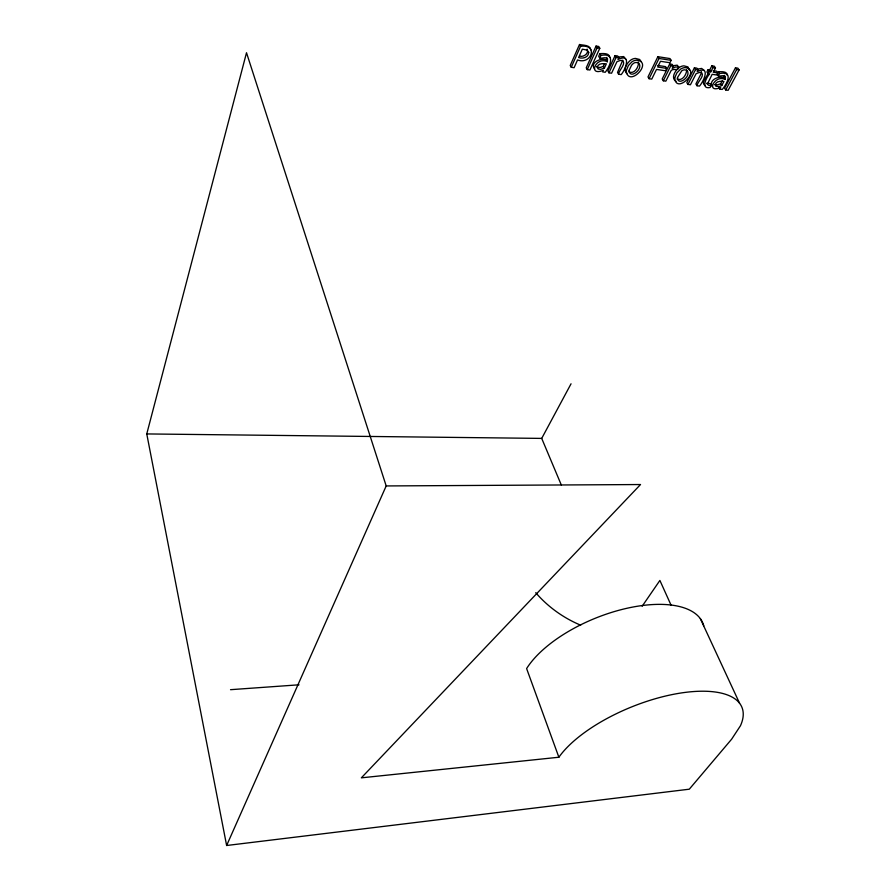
<?xml version="1.0" encoding="UTF-8"?>
<svg xmlns="http://www.w3.org/2000/svg" width="890" height="890" viewBox="0 0 890 890"><rect width="100%" height="100%" fill="white"/><g stroke="black" fill="none" stroke-linecap="round" stroke-linejoin="round"><path stroke-width="1.33" d="M622.744 60.209L617.527 72.446L618.583 74.226L621.187 74.615C626.026 68.875 631.589 52.977 617.983 59.519L618.784 57.794L617.716 56.003L615.079 55.603L607.915 71.022L608.96 72.824L611.586 73.203L616.948 61.721L619.618 60.687A5.362 3.961 -35.2 0 1 622.744 60.676C626.182 64.358 618.706 70.299 618.583 74.226M226.627 845.5L146.761 433.931L246.508 52.733L386.193 485.94L226.627 845.5L689.294 789.196L731.625 739.201L740.435 725.784A102.172 41.763 -22 0 0 677.635 693.544A102.172 41.763 -22 0 0 558.875 757.234L361.351 777.838L640.522 484.538L386.193 485.94M579.512 44.5L570.234 65.471L571.247 67.284L574.095 67.707L577.543 59.953C591.272 65.181 598.803 43.922 580.547 46.302L579.512 44.5C583.228 45.435 590.07 44.689 590.882 49.862M571.247 67.284L580.547 46.302M596.055 46.057L586.221 67.829L587.244 69.631L589.914 70.021L599.793 48.271L598.748 46.48L596.055 46.057L597.101 47.86L599.793 48.271M587.244 69.631L597.101 47.86M599.727 58.106L600.95 55.425C615.001 52.644 611.119 64.636 605.256 72.279L602.63 71.89L603.387 70.254C587.433 76.929 595.777 55.992 607.314 61.744L607.558 58.729C605.033 55.87 599.793 60.464 598.681 56.304L599.904 53.634C603.175 53.511 609.416 52.877 609.806 57.405M596.4 66.516L598.325 67.518L600.839 67.329L603.331 66.305L604.321 64.169M607.314 61.744L606.268 59.942L606.791 57.372M604.377 68.107L606.357 63.824C603.142 63.49 597.902 63.112 597.246 67.395L598.147 68.964L600.616 69.364L604.377 68.107L603.331 66.305M608.96 72.824L616.136 57.394L615.079 55.603M666.699 68.397L657.688 67.028L660.502 61.288L669.925 62.745L671.127 60.342L670.003 58.573L657.877 56.682L647.987 76.929L649.077 78.709L651.758 79.099L656.52 69.42L665.52 70.777L666.699 68.397L665.598 66.628L657.877 65.448M649.077 78.709L658.989 58.462L657.877 56.682M678.736 67.05L675.499 67.017L672.206 68.385L673.33 66.138L672.217 64.369L669.681 63.98L662.205 79.021L663.306 80.79L665.831 81.168L671.149 70.521C673.608 67.829 678.358 71.778 678.736 67.05L677.212 65.159L672.918 65.771M663.306 80.79L670.793 65.749L669.681 63.98M694.434 67.773L686.824 82.648L687.937 84.405L690.418 84.773L696.114 73.703L698.706 72.691A5.262 3.693 -36.5 0 1 701.665 72.668C704.735 76.395 697.27 81.902 697.004 85.74L699.473 86.096C704.068 80.957 710.721 65.193 697.204 71.578L698.06 69.91L696.926 68.163L694.434 67.773L695.568 69.531L698.06 69.91M687.937 84.405L695.568 69.531M709.642 70.11L711.866 65.827L713.024 67.562L710.787 71.856L709.642 70.11L707.973 69.854L706.894 71.934L708.028 73.681L709.697 73.937C706.438 77.085 700.341 89.512 710.087 87.52L711.255 85.307L710.12 83.56L706.549 83.293M707.951 73.358C707.506 76.507 700.23 82.826 705.125 85.585M708.028 73.681L709.119 71.6L707.973 69.854M711.866 65.827L714.336 66.205L715.482 67.951L713.246 72.235L717.763 72.924L716.617 71.178L713.224 70.666M727.319 75.327C727.319 71.067 721.356 71.656 718.419 71.801L716.673 74.994L712.156 74.315L707.327 84.25L708.896 85.462L711.255 85.307M719.877 89.1L720.7 87.543C705.392 93.806 714.748 74.148 724.994 79.477L725.45 76.629C723.514 73.903 715.371 78.654 719.576 73.547C733.427 70.877 727.608 82.881 722.279 89.445L719.877 89.1L718.742 87.353M714.803 84.606L717.062 84.973L720.644 83.771L722.257 80.723M724.994 79.477L723.837 77.742L724.516 75.305M721.79 85.507L723.948 81.446C720.833 81.101 716.083 80.934 715.237 84.873L715.949 86.352L719.387 86.486L721.79 85.507L720.644 83.771M735.485 67.796L724.582 88.21L725.717 89.957L728.131 90.302L739.089 69.91L737.91 68.174L735.485 67.796L736.664 69.531L739.089 69.91M725.717 89.957L736.664 69.531M561.301 484.961L541.71 438.403L571.046 383.79M642.157 606.235L659.89 580.436L671.171 605.411M697.627 69.109L701.609 68.43L704.257 70.399M618.517 56.993L623.723 56.571L625.748 59.285M230.532 689.683L299.007 684.799M146.761 433.931L541.71 438.403M723.837 77.742C718.708 75.516 708.206 80.356 712.334 86.486M606.268 59.942C600.828 57.361 589.525 62.812 594.598 69.131M579.524 56.059C583.506 57.572 589.28 53.322 587.133 49.128M616.136 57.394L618.784 57.794M670.793 65.749L673.33 66.138M709.119 71.6L710.787 71.856M717.24 74.36L718.241 76.073M658.989 58.462L671.127 60.342M713.024 67.562L715.482 67.951M676.077 81.368C670.303 78.098 675.521 69.91 679.548 67.295A7.32 5.207 -36.4 0 1 683.954 65.86L687.903 66.883L689.427 70.032M628.83 71.812C634.125 74.604 638.753 67.306 638.442 62.678A4.205 3.082 -35.6 0 0 638.141 61.955M677.012 78.954C682.207 81.635 686.724 74.515 686.624 70.01M626.783 73.681C622.711 69.442 627.139 62.656 631.043 59.886A7.409 5.429 -35.6 0 1 635.549 58.429L639.654 59.485L641.067 61.41M718.419 71.801L719.576 73.547M697.004 85.74L695.891 83.983L701.12 73.659L701.365 71.645M599.904 53.634L600.95 55.425M700.341 618.672L739.557 703.2M558.875 757.234L526.613 668.568A97.9 45.123 -22.1 0 1 624.057 608.949A97.9 45.123 -22.1 0 1 703.768 625.815M580.669 625.181A84.817 58.518 32.7 0 1 535.736 592.673M626.249 70.777C628.251 88.333 653.928 62.133 636.628 60.209A7.42 5.429 -35.5 0 0 632.123 61.677L628.351 65.571L626.249 70.777M674.687 77.964C676.133 95.063 701.765 69.553 685.089 67.618A7.331 5.195 -36.3 0 0 680.672 69.064L676.89 72.88L674.687 77.964M588.735 52.421C588.49 57.483 582.705 59.063 578.6 57.572L582.338 49.173L586.877 50.062L588.735 52.421M629.13 70.343C629.319 79.31 641.935 70.432 639.521 64.458A4.216 3.082 -35.6 0 0 638.019 62.767L636.105 62.478A4.25 3.104 -35.5 0 0 633.268 63.513L631.577 65.215L629.13 70.343M677.49 77.53C677.49 86.33 689.928 77.508 687.748 71.767A4.161 2.948 -36.4 0 0 686.346 70.121L684.499 69.843A4.194 2.97 -36.3 0 0 681.729 70.855L677.49 77.53"/></g></svg>
